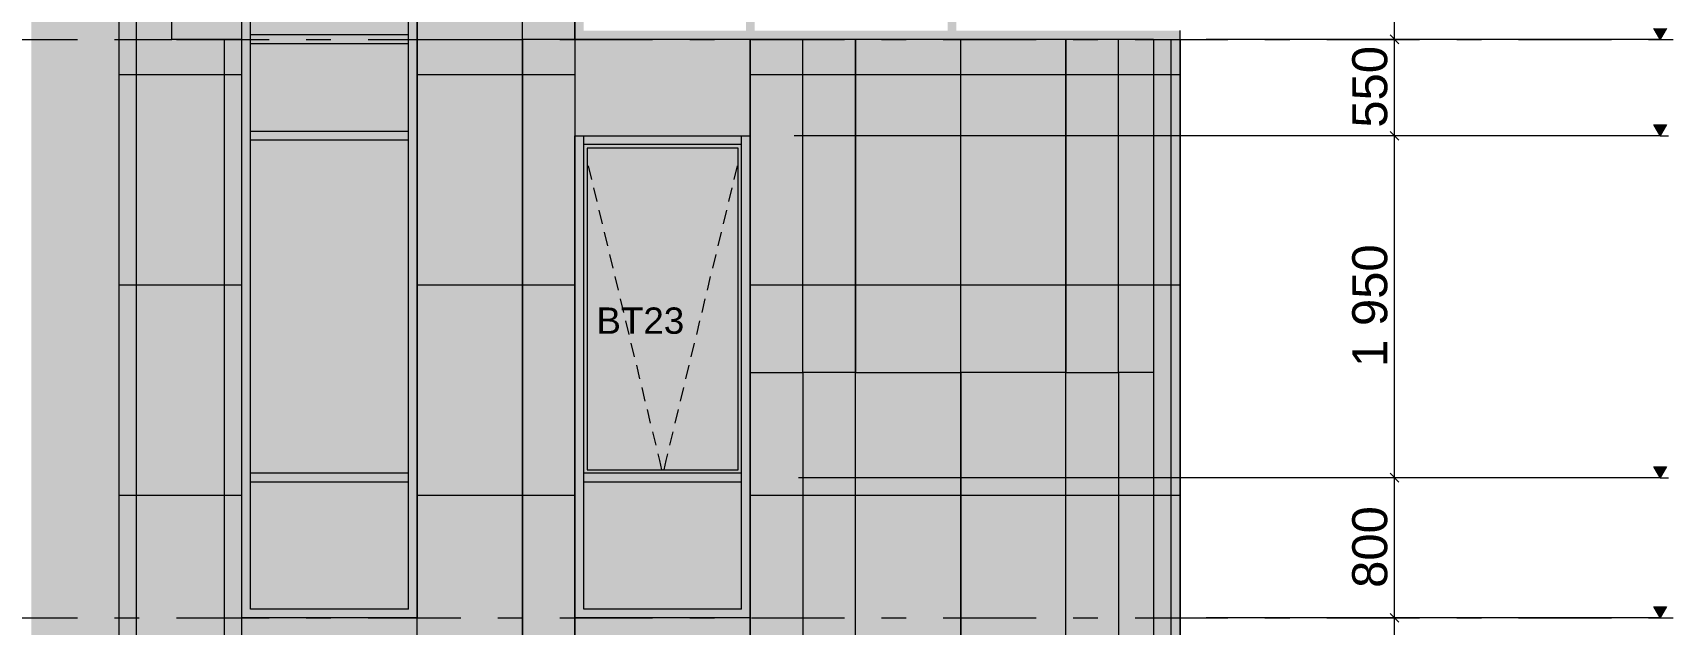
# Model space of a CAD drawing. Header units: millimetres. Extents: x 1499747 to 4230374, y -28481 to 441852.
# Drawn here: x 4068450 to 4077806, y 373993 to 377366 of the extents above; entities that cross this region are included whole.
import ezdxf

# ---------------------------------------------------------------- set-up
doc = ezdxf.new("R2010")
doc.units = ezdxf.units.MM
doc.header["$MEASUREMENT"] = 0
doc.layers.add('Чертеж и Рисунок', color=7, linetype='Continuous')
doc.styles.add('РЎР“Р•РќР•Р\xa0Р\x98Р\xa0_РЎРўР\x98Р›Р¬_2', font='')
doc.styles.get('РЎР“Р•РќР•Р\xa0Р\x98Р\xa0_РЎРўР\x98Р›Р¬_2').set_extended_font_data('GOST Common', italic=True)

msp = doc.modelspace()

# ---------------------------------------------------------------- hatches: boundary and pattern name
at = {"layer": 'Чертеж и Рисунок', "linetype": 'Continuous', "lineweight": 0, "true_color": 0xffffff}
for points in [[(4068441.89505, 399933.01142), (4068441.89505, 373528.37108), (4068941.89582, 373528.37108), (4068941.89582, 399933.01142)], [(4068941.89582, 380628.38193), (4068941.89582, 377328.37688), (4069241.89628, 377328.37688), (4069241.89628, 380628.38193)], [(4070642.09842, 380628.38193), (4070642.09842, 377328.37688), (4071242.09933, 377328.37688), (4071242.09933, 380628.38193)], [(4069541.89673, 377328.37688), (4069541.89673, 373528.37108), (4070642.09842, 373528.37108), (4070642.09842, 374028.37184), (4069642.19689, 374028.37184), (4069642.19689, 377328.37688)], [(4071242.09933, 377328.37688), (4071242.09933, 373528.37108), (4071542.09979, 373528.37108), (4071542.09979, 377328.37688)], [(4071542.09979, 377328.37688), (4071542.09979, 376778.37604), (4072542.10132, 376778.37604), (4072542.10132, 377328.37688)], [(4072542.10132, 377328.37688), (4072542.10132, 375428.37398), (4072842.10178, 375428.37398), (4072842.10178, 377328.37688)], [(4073142.10224, 377328.37688), (4073142.10224, 375428.37398), (4073742.10315, 375428.37398), (4073742.10315, 377328.37688)], [(4074342.10407, 377328.37688), (4074342.10407, 375428.37398), (4074642.10453, 375428.37398), (4074642.10453, 377328.37688)], [(4072842.10178, 375428.37398), (4072842.10178, 373528.37108), (4073142.10224, 373528.37108), (4073142.10224, 375428.37398)], [(4073742.10315, 375428.37398), (4073742.10315, 373528.37108), (4074342.10407, 373528.37108), (4074342.10407, 375428.37398)], [(4074642.10453, 373528.37108), (4074842.00483, 373528.37108), (4074842.00483, 375428.37398), (4074642.10453, 375428.37398)]]:
    msp.add_hatch(color=7, dxfattribs=at).paths.add_polyline_path(points)
at = {"layer": 'Чертеж и Рисунок', "linetype": 'Continuous', "lineweight": 0, "true_color": 0x868d8e}
for points in [[(4069642.09689, 380628.38193), (4069241.89628, 380628.38193), (4069241.89628, 377328.37688), (4069642.09689, 377328.37688)], [(4071242.09933, 380628.38193), (4071242.09933, 377328.37688), (4071542.09979, 377328.37688), (4071542.09979, 380628.38193)], [(4068941.89582, 377328.37688), (4068941.89582, 373528.37108), (4069541.89673, 373528.37108), (4069541.89673, 377328.37688)], [(4070642.09842, 377328.37688), (4070642.09842, 373528.37108), (4071242.09933, 373528.37108), (4071242.09933, 377328.37688)], [(4072842.10178, 377328.37688), (4072842.10178, 375428.37398), (4073142.10224, 375428.37398), (4073142.10224, 377328.37688)], [(4074342.10407, 377328.37688), (4073742.10315, 377328.37688), (4073742.10315, 375428.37398), (4074342.10407, 375428.37398)], [(4074642.10453, 377328.37688), (4074642.10453, 375428.37398), (4074842.00483, 375428.37398), (4074842.00483, 377328.37688)], [(4074842.00483, 373528.37108), (4074992.00506, 373528.37108), (4074992.00506, 377328.37688), (4074842.00483, 377328.37688)], [(4072542.10132, 375428.37398), (4072542.10132, 373528.37108), (4072842.10178, 373528.37108), (4072842.10178, 375428.37398)], [(4073742.10315, 375428.37398), (4073142.10224, 375428.37398), (4073142.10224, 373528.37108), (4073742.10315, 373528.37108)], [(4074342.10407, 375428.37398), (4074342.10407, 373528.37108), (4074642.10453, 373528.37108), (4074642.10453, 375428.37398)], [(4071542.09979, 374028.37184), (4071542.09979, 373528.37108), (4072542.10132, 373528.37108), (4072542.10132, 374028.37184)]]:
    msp.add_hatch(color=252, dxfattribs=at).paths.add_polyline_path(points)
at = {"layer": 'Чертеж и Рисунок', "linetype": 'Continuous', "lineweight": 0, "true_color": 0x2e2e2e}
for points in [[(4069642.09689, 377328.37688), (4069692.09696, 377328.37688), (4069692.09696, 378128.37811), (4069642.09689, 378128.37811)], [(4070642.09842, 377328.37688), (4070642.09842, 378128.37811), (4070592.09834, 378128.37811), (4070592.09834, 377328.37688)], [(4071542.09979, 377328.37688), (4071592.09987, 377378.37696), (4071592.09987, 378128.37811), (4071542.09979, 378128.37811)], [(4072517.10128, 378128.37811), (4072517.10128, 377378.37696), (4072542.10132, 377328.37688), (4072567.10136, 377378.37696), (4072567.10136, 378128.37811)], [(4073692.00308, 377328.37688), (4073717.00311, 377378.37696), (4073717.00311, 378128.37811), (4073667.00304, 378128.37811), (4073667.00304, 377378.37696)], [(4069692.09696, 377328.37688), (4069642.19689, 377328.37688), (4069642.19689, 376778.37604), (4069692.09696, 376778.37604)], [(4069692.09696, 377353.37692), (4069692.09696, 377303.37685), (4070592.09834, 377303.37685), (4070592.09834, 377353.37692)], [(4070642.09842, 376778.37604), (4070642.09842, 377328.37688), (4070592.09834, 377328.37688), (4070592.09834, 376778.37604)], [(4072542.10132, 377328.37688), (4072517.10128, 377378.37696), (4071592.09987, 377378.37696), (4071542.09979, 377328.37688)], [(4072542.10132, 377328.37688), (4073692.00308, 377328.37688), (4073667.00304, 377378.37696), (4072567.10136, 377378.37696)], [(4073717.00311, 377378.37696), (4073692.00308, 377328.37688), (4074842.00483, 377328.37688), (4074992.00506, 377328.37688), (4074992.00506, 377378.37696)], [(4069692.09696, 376778.37604), (4069642.19689, 376778.37604), (4069642.19689, 376328.37536), (4069692.09696, 376328.37536)], [(4069692.09696, 376803.37608), (4069692.09696, 376753.37601), (4070592.09834, 376753.37601), (4070592.09834, 376803.37608)], [(4070642.09842, 376328.37536), (4070642.09842, 376778.37604), (4070592.09834, 376778.37604), (4070592.09834, 376328.37536)], [(4071542.09979, 376328.37536), (4071592.09987, 376328.37536), (4071592.09987, 376778.37604), (4071542.09979, 376778.37604)], [(4071592.09987, 376778.37604), (4071592.09987, 376728.37597), (4072492.10124, 376728.37597), (4072492.10124, 376778.37604)], [(4072542.10132, 376328.37536), (4072542.10132, 376778.37604), (4072492.10124, 376778.37604), (4072492.10124, 376328.37536)], [(4069692.09696, 376328.37536), (4069642.19689, 376328.37536), (4069642.19689, 374828.37307), (4069692.09696, 374828.37307)], [(4070642.09842, 374828.37307), (4070642.09842, 376328.37536), (4070592.09834, 376328.37536), (4070592.09834, 374828.37307)], [(4071542.09979, 374828.37307), (4071592.09987, 374828.37307), (4071592.09987, 376328.37536), (4071542.09979, 376328.37536)], [(4072542.10132, 374828.37307), (4072542.10132, 376328.37536), (4072492.10124, 376328.37536), (4072492.10124, 374828.37307)], [(4069692.09696, 374828.37307), (4069642.19689, 374828.37307), (4069642.19689, 374028.57184), (4069692.09696, 374078.37192)], [(4069692.09696, 374853.3731), (4069692.09696, 374803.37303), (4070592.09834, 374803.37303), (4070592.09834, 374853.3731)], [(4070642.09842, 374828.37307), (4070592.09834, 374828.37307), (4070592.09834, 374078.37192), (4070642.09842, 374028.37184)], [(4071542.09979, 374828.37307), (4071542.09979, 374028.37184), (4071592.09987, 374078.37192), (4071592.09987, 374828.37307)], [(4071592.09987, 374853.3731), (4071592.09987, 374803.37303), (4072492.10124, 374803.37303), (4072492.10124, 374853.3731)], [(4072542.10132, 374828.37307), (4072492.10124, 374828.37307), (4072492.10124, 374078.37192), (4072542.10132, 374028.37184)], [(4069692.09696, 374078.37192), (4069642.19689, 374028.57184), (4069642.19689, 374028.37184), (4070642.09842, 374028.37184), (4070592.09834, 374078.37192)], [(4071542.09979, 374028.37184), (4072542.10132, 374028.37184), (4072492.10124, 374078.37192), (4071592.09987, 374078.37192)]]:
    msp.add_hatch(color=250, dxfattribs=at).paths.add_polyline_path(points)
at = {"layer": 'Чертеж и Рисунок', "linetype": 'Continuous', "lineweight": 0, "true_color": 0x84adf9}
for points in [[(4069692.09696, 378103.37807), (4069692.09696, 377353.37692), (4070592.09834, 377353.37692), (4070592.09834, 378103.37807)], [(4070592.09834, 377303.37685), (4069692.09696, 377303.37685), (4069692.09696, 376803.37608), (4070592.09834, 376803.37608)], [(4069692.09696, 374853.3731), (4070592.09834, 374853.3731), (4070592.09834, 376328.37536), (4070592.09834, 376753.37601), (4069692.09696, 376753.37601)], [(4071612.0999, 374873.37313), (4072472.10121, 374873.37313), (4072472.10121, 376708.37594), (4071612.0999, 376708.37594)], [(4069692.09696, 374803.37303), (4069692.09696, 374078.37192), (4070592.09834, 374078.37192), (4070592.09834, 374803.37303)], [(4071592.09987, 374803.37303), (4071592.09987, 374078.37192), (4072492.10124, 374078.37192), (4072492.10124, 374803.37303)]]:
    msp.add_hatch(color=161, dxfattribs=at).paths.add_polyline_path(points)
at = {"layer": 'Чертеж и Рисунок', "linetype": 'Continuous', "lineweight": 0, "true_color": 0x000000}
for points in [[(4077731.30925, 377328.37688), (4077767.5093, 377390.87698), (4077695.00919, 377390.87698)], [(4077731.30925, 376778.37604), (4077767.5093, 376840.87614), (4077695.00919, 376840.87614)], [(4077731.30925, 374828.37307), (4077767.5093, 374890.87316), (4077695.00919, 374890.87316)], [(4077731.30925, 374028.37184), (4077767.5093, 374090.87194), (4077695.00919, 374090.87194)]]:
    msp.add_hatch(color=18, dxfattribs=at).paths.add_polyline_path(points)
at = {"layer": 'Чертеж и Рисунок', "linetype": 'Continuous', "lineweight": 0, "true_color": 0xf7fdff}
for points in [[(4071592.09987, 374853.3731), (4071612.0999, 374873.37313), (4071612.0999, 376708.37594), (4071592.09987, 376728.37597)], [(4072492.10124, 376728.37597), (4071592.09987, 376728.37597), (4071612.0999, 376708.37594), (4072472.10121, 376708.37594)], [(4072492.10124, 374853.3731), (4072492.10124, 376728.37597), (4072472.10121, 376708.37594), (4072472.10121, 374873.37313)], [(4072492.10124, 374853.3731), (4072472.10121, 374873.37313), (4071612.0999, 374873.37313), (4071592.09987, 374853.3731)]]:
    msp.add_hatch(color=7, dxfattribs=at).paths.add_polyline_path(points)

# ---------------------------------------------------------------- linework, layer by layer
at = {"layer": 'Чертеж и Рисунок', "color": 253, "linetype": 'Continuous', "lineweight": 5, "true_color": 0xaaaaaa}
for points in [[(4069042.19597, 373528.37108), (4069042.19597, 404178.45791)], [(4069642.19689, 373528.37108), (4069642.19689, 404178.45791)], [(4070642.19842, 373528.37108), (4070642.19842, 404178.45791)], [(4071242.19933, 373528.37108), (4071242.19933, 404178.45791)], [(4071542.29979, 373528.37108), (4071542.29979, 404178.45791)], [(4072542.10132, 373528.37108), (4072542.10132, 377328.37688)], [(4073142.10224, 373528.37108), (4073142.10224, 377328.37688)], [(4073742.10315, 373578.37116), (4073742.10315, 377328.37688)], [(4074342.10407, 373528.37108), (4074342.10407, 377328.37688)], [(4074942.10499, 373528.37108), (4074942.10499, 377328.37688)], [(4068941.89582, 377128.37658), (4069642.19689, 377128.37658)], [(4070642.09842, 377128.37658), (4071542.09979, 377128.37658)], [(4072542.10132, 377128.37658), (4074992.00506, 377128.37658)], [(4068941.89582, 375928.37475), (4069642.19689, 375928.37475)], [(4070642.09842, 375928.37475), (4071542.09979, 375928.37475)], [(4072542.10132, 375928.37475), (4074992.00506, 375928.37475)], [(4068941.89582, 374728.37291), (4069642.19689, 374728.37291)], [(4070642.09842, 374728.37291), (4071542.09979, 374728.37291)], [(4072542.10132, 374728.37291), (4074992.00506, 374728.37291)]]:
    msp.add_lwpolyline(points, dxfattribs=at)
at = {"layer": 'Чертеж и Рисунок', "color": 7, "linetype": 'Continuous', "lineweight": 5}
for points in [[(4068941.89582, 373528.37108), (4068941.89582, 399933.01142)], [(4069241.89628, 377328.37688), (4069241.89628, 380628.38193)], [(4070642.09842, 380628.38193), (4070642.09842, 377328.37688)], [(4071242.09933, 377328.37688), (4071242.09933, 380628.38193)], [(4069692.09696, 377353.37692), (4069692.09696, 378103.37807)], [(4070592.09834, 377353.37692), (4070592.09834, 378103.37807)], [(4071542.09979, 377328.37688), (4071542.09979, 378128.37811)], [(4076216.90693, 377328.37688), (4076216.90693, 378128.37811)], [(4068941.89582, 377328.37688), (4069241.89628, 377328.37688)], [(4069541.89673, 377328.37688), (4069541.89673, 373528.37108)], [(4069642.09689, 377328.37688), (4069541.89673, 377328.37688)], [(4069642.19689, 377328.37688), (4069642.09689, 377328.37688)], [(4069642.19689, 374028.37184), (4069642.19689, 377328.37688)], [(4070592.09834, 377353.37692), (4069692.09696, 377353.37692)], [(4069692.09696, 377328.37688), (4069692.09696, 377353.37692)], [(4069692.09696, 377303.37685), (4069692.09696, 377328.37688)], [(4070592.09834, 377328.37688), (4070592.09834, 377353.37692)], [(4070592.09834, 377303.37685), (4070592.09834, 377328.37688)], [(4070642.09842, 377328.37688), (4071242.09933, 377328.37688)], [(4071242.09933, 377328.37688), (4071242.09933, 373528.37108)], [(4071542.09979, 377328.37688), (4071242.09933, 377328.37688)], [(4072542.10132, 377328.37688), (4071542.09979, 377328.37688)], [(4071542.09979, 377328.37688), (4071542.09979, 376778.37604)], [(4073692.00308, 377328.37688), (4072542.10132, 377328.37688)], [(4072542.10132, 377328.37688), (4072542.10132, 376778.37604)], [(4072842.10178, 375428.37398), (4072842.10178, 377328.37688)], [(4073142.10224, 377328.37688), (4073142.10224, 375428.37398)], [(4074842.00483, 377328.37688), (4073692.00308, 377328.37688)], [(4073742.10315, 375428.37398), (4073742.10315, 377328.37688)], [(4074342.10407, 377328.37688), (4074342.10407, 375428.37398)], [(4074642.10453, 375428.37398), (4074642.10453, 377328.37688)], [(4074842.00483, 377328.37688), (4074842.00483, 373528.37108)], [(4074842.00483, 377328.37688), (4074992.00506, 377328.37688)], [(4074992.00506, 377378.37696), (4074992.00506, 377328.37688)], [(4074992.00506, 377328.37688), (4074992.00506, 373528.37108)], [(4077731.30925, 377328.37688), (4075142.00529, 377328.37688)], [(4076263.807, 377328.37688), (4075142.00529, 377328.37688)], [(4076191.90689, 377353.37692), (4076241.90697, 377303.37685)], [(4076216.90693, 376778.37604), (4076216.90693, 377328.37688)], [(4077731.30925, 377328.37688), (4077695.00919, 377390.87698)], [(4077767.5093, 377390.87698), (4077731.30925, 377328.37688)], [(4077731.30925, 377328.37688), (4077778.10932, 377328.37688)], [(4070592.09834, 377303.37685), (4069692.09696, 377303.37685)], [(4069692.09696, 376803.37608), (4069692.09696, 377303.37685)], [(4070592.09834, 376803.37608), (4070592.09834, 377303.37685)], [(4069692.09696, 376778.37604), (4069692.09696, 376803.37608)], [(4070592.09834, 376803.37608), (4069692.09696, 376803.37608)], [(4069692.09696, 376753.37601), (4069692.09696, 376778.37604)], [(4070592.09834, 376778.37604), (4070592.09834, 376803.37608)], [(4070592.09834, 376753.37601), (4070592.09834, 376778.37604)], [(4071542.09979, 373528.37108), (4071542.09979, 376778.37604)], [(4071542.09979, 376778.37604), (4072542.10132, 376778.37604)], [(4071592.09987, 376728.37597), (4071592.09987, 376778.37604)], [(4072492.10124, 376728.37597), (4072492.10124, 376778.37604)], [(4072542.10132, 376778.37604), (4072542.10132, 375428.37398)], [(4077731.30925, 376778.37604), (4072792.1017, 376778.37604)], [(4076263.807, 376778.37604), (4072842.10178, 376778.37604)], [(4076191.90689, 376803.37608), (4076241.90697, 376753.37601)], [(4076216.90693, 374828.37307), (4076216.90693, 376778.37604)], [(4077731.30925, 376778.37604), (4077695.00919, 376840.87614)], [(4077695.00919, 376840.87614), (4077767.5093, 376840.87614)], [(4077767.5093, 376840.87614), (4077731.30925, 376778.37604)], [(4077731.30925, 376778.37604), (4077778.10932, 376778.37604)], [(4070592.09834, 376753.37601), (4069692.09696, 376753.37601)], [(4069692.09696, 376328.37536), (4069692.09696, 376753.37601)], [(4070592.09834, 376328.37536), (4070592.09834, 376753.37601)], [(4072492.10124, 376728.37597), (4071592.09987, 376728.37597)], [(4071592.09987, 376328.37536), (4071592.09987, 376728.37597)], [(4071612.0999, 376708.37594), (4071612.0999, 374873.37313)], [(4072472.10121, 376708.37594), (4071612.0999, 376708.37594)], [(4072472.10121, 374873.37313), (4072472.10121, 376708.37594)], [(4072492.10124, 376328.37536), (4072492.10124, 376728.37597)], [(4069692.09696, 374853.3731), (4069692.09696, 376328.37536)], [(4070592.09834, 374853.3731), (4070592.09834, 376328.37536)], [(4071592.09987, 374853.3731), (4071592.09987, 376328.37536)], [(4072492.10124, 374853.3731), (4072492.10124, 376328.37536)], [(4072542.10132, 375428.37398), (4072842.10178, 375428.37398)], [(4072842.10178, 375428.37398), (4072842.10178, 373528.37108)], [(4073142.10224, 375428.37398), (4072842.10178, 375428.37398)], [(4073142.10224, 375428.37398), (4073742.10315, 375428.37398)], [(4073142.10224, 373528.37108), (4073142.10224, 375428.37398)], [(4073742.10315, 375428.37398), (4073742.10315, 373528.37108)], [(4074342.10407, 375428.37398), (4073742.10315, 375428.37398)], [(4074342.10407, 373528.37108), (4074342.10407, 375428.37398)], [(4074342.10407, 375428.37398), (4074642.10453, 375428.37398)], [(4074642.10453, 375428.37398), (4074642.10453, 373528.37108)], [(4074842.00483, 375428.37398), (4074642.10453, 375428.37398)], [(4069692.09696, 374828.37307), (4069692.09696, 374853.3731)], [(4070592.09834, 374853.3731), (4069692.09696, 374853.3731)], [(4069692.09696, 374803.37303), (4069692.09696, 374828.37307)], [(4069692.09696, 374078.37192), (4069692.09696, 374803.37303)], [(4070592.09834, 374803.37303), (4069692.09696, 374803.37303)], [(4070592.09834, 374828.37307), (4070592.09834, 374853.3731)], [(4070592.09834, 374803.37303), (4070592.09834, 374828.37307)], [(4070592.09834, 374078.37192), (4070592.09834, 374803.37303)], [(4071592.09987, 374828.37307), (4071592.09987, 374853.3731)], [(4072492.10124, 374853.3731), (4071592.09987, 374853.3731)], [(4071592.09987, 374803.37303), (4071592.09987, 374828.37307)], [(4071592.09987, 374078.37192), (4071592.09987, 374803.37303)], [(4072492.10124, 374803.37303), (4071592.09987, 374803.37303)], [(4071612.0999, 374873.37313), (4072472.10121, 374873.37313)], [(4072492.10124, 374828.37307), (4072492.10124, 374853.3731)], [(4072492.10124, 374803.37303), (4072492.10124, 374828.37307)], [(4072492.10124, 374078.37192), (4072492.10124, 374803.37303)], [(4076263.807, 374828.37307), (4072817.10174, 374828.37307)], [(4077731.30925, 374828.37307), (4072842.10178, 374828.37307)], [(4076191.90689, 374853.3731), (4076241.90697, 374803.37303)], [(4076216.90693, 374028.37184), (4076216.90693, 374828.37307)], [(4077731.30925, 374828.37307), (4077695.00919, 374890.87316)], [(4077695.00919, 374890.87316), (4077767.5093, 374890.87316)], [(4077767.5093, 374890.87316), (4077731.30925, 374828.37307)], [(4077731.30925, 374828.37307), (4077778.10932, 374828.37307)], [(4070592.09834, 374078.37192), (4069692.09696, 374078.37192)], [(4072492.10124, 374078.37192), (4071592.09987, 374078.37192)], [(4076191.90689, 374053.37188), (4076241.90697, 374003.3718)], [(4077731.30925, 374028.37184), (4077695.00919, 374090.87194)], [(4077695.00919, 374090.87194), (4077767.5093, 374090.87194)], [(4077767.5093, 374090.87194), (4077731.30925, 374028.37184)], [(4070642.09842, 374028.37184), (4069642.19689, 374028.37184)], [(4070642.09842, 373528.37108), (4070642.09842, 374028.37184)], [(4077731.30925, 374028.37184), (4075142.00529, 374028.37184)], [(4076263.807, 374028.37184), (4075142.00529, 374028.37184)], [(4076216.90693, 373028.37032), (4076216.90693, 374028.37184)], [(4077731.30925, 374028.37184), (4077778.10932, 374028.37184)]]:
    msp.add_lwpolyline(points, dxfattribs=at)
at = {"layer": 'Чертеж и Рисунок', "color": 8, "linetype": 'Continuous', "lineweight": 15}
for points in [[(4069642.09689, 377328.37688), (4069642.09689, 380628.38193)], [(4069541.89673, 377328.37688), (4069241.89628, 377328.37688)], [(4070642.09842, 377328.37688), (4070642.09842, 374028.37184)], [(4072542.10132, 375428.37398), (4072542.10132, 374028.37184)], [(4072542.10132, 374028.37184), (4071542.09979, 374028.37184)], [(4072542.10132, 374028.37184), (4072542.10132, 373528.37108)]]:
    msp.add_lwpolyline(points, dxfattribs=at)
at = {"layer": 'Чертеж и Рисунок', "color": 1, "linetype": 'Continuous', "lineweight": 0}
for points in [[(4068174.99465, 377328.37688), (4068704.19546, 377328.37688)], [(4068915.79578, 377328.37688), (4069056.89599, 377328.37688)], [(4069268.59632, 377328.37688), (4069797.79713, 377328.37688)], [(4070009.39745, 377328.37688), (4070150.49766, 377328.37688)], [(4070362.19799, 377328.37688), (4070891.3988, 377328.37688)], [(4071102.99912, 377328.37688), (4071244.19934, 377328.37688)], [(4071455.79966, 377328.37688), (4071985.00047, 377328.37688)], [(4072196.70079, 377328.37688), (4072337.80101, 377328.37688)], [(4072549.40133, 377328.37688), (4073078.60214, 377328.37688)], [(4073290.30246, 377328.37688), (4073431.40268, 377328.37688)], [(4073643.003, 377328.37688), (4074172.20381, 377328.37688)], [(4074383.90413, 377328.37688), (4074525.00435, 377328.37688)], [(4074736.70467, 377328.37688), (4075265.80548, 377328.37688)], [(4075477.5058, 377328.37688), (4075618.60602, 377328.37688)], [(4075830.30634, 377328.37688), (4076359.40715, 377328.37688)], [(4076571.10747, 377328.37688), (4076712.20769, 377328.37688)], [(4076923.90801, 377328.37688), (4077453.00882, 377328.37688)], [(4077664.70914, 377328.37688), (4077805.80936, 377328.37688)], [(4068174.99465, 374028.37184), (4068704.19546, 374028.37184)], [(4068915.79578, 374028.37184), (4069056.89599, 374028.37184)], [(4069268.59632, 374028.37184), (4069797.79713, 374028.37184)], [(4070009.39745, 374028.37184), (4070150.49766, 374028.37184)], [(4070362.19799, 374028.37184), (4070891.3988, 374028.37184)], [(4071102.99912, 374028.37184), (4071244.19934, 374028.37184)], [(4071455.79966, 374028.37184), (4071985.00047, 374028.37184)], [(4072196.70079, 374028.37184), (4072337.80101, 374028.37184)], [(4072549.40133, 374028.37184), (4073078.60214, 374028.37184)], [(4073290.30246, 374028.37184), (4073431.40268, 374028.37184)], [(4073643.003, 374028.37184), (4074172.20381, 374028.37184)], [(4074383.90413, 374028.37184), (4074525.00435, 374028.37184)], [(4074736.70467, 374028.37184), (4075265.80548, 374028.37184)], [(4075477.5058, 374028.37184), (4075618.60602, 374028.37184)], [(4075830.30634, 374028.37184), (4076359.40715, 374028.37184)], [(4076571.10747, 374028.37184), (4076712.20769, 374028.37184)], [(4076923.90801, 374028.37184), (4077453.00882, 374028.37184)], [(4077664.70914, 374028.37184), (4077805.80936, 374028.37184)]]:
    msp.add_lwpolyline(points, dxfattribs=at)
at = {"layer": 'Чертеж и Рисунок', "color": 254, "linetype": 'Continuous', "lineweight": 5, "true_color": 0xcccccc}
msp.add_lwpolyline([(4074993.00506, 377328.37688), (4074993.00506, 373528.37108)], dxfattribs=at)
at = {"layer": 'Чертеж и Рисунок', "color": 23, "linetype": 'Continuous', "lineweight": 5, "true_color": 0xbf8080}
for points in [[(4071617.59991, 376607.07578), (4071636.39993, 376529.27566)], [(4072466.6012, 376607.07578), (4072447.80117, 376529.27566)], [(4071648.09995, 376480.67559), (4071666.89998, 376402.87547)], [(4072436.10116, 376480.67559), (4072417.30113, 376402.87547)], [(4071678.6, 376354.2754), (4071697.40003, 376276.57528)], [(4072405.60111, 376354.2754), (4072386.80108, 376276.57528)], [(4071709.10005, 376227.9752), (4071727.90007, 376150.17508)], [(4072375.10106, 376227.9752), (4072356.30103, 376150.17508)], [(4071739.60009, 376101.57501), (4071758.40012, 376023.77489)], [(4072344.60102, 376101.57501), (4072325.80099, 376023.77489)], [(4071770.10014, 375975.17482), (4071788.90017, 375897.4747)], [(4072314.10097, 375975.17482), (4072295.30094, 375897.4747)], [(4071800.60019, 375848.77462), (4071819.40021, 375771.07451)], [(4072283.60092, 375848.77462), (4072264.80089, 375771.07451)], [(4071831.10023, 375722.47443), (4071849.90026, 375644.67431)], [(4072253.10088, 375722.47443), (4072234.30085, 375644.67431)], [(4071861.60028, 375596.07424), (4071880.40031, 375518.27412)], [(4072222.60083, 375596.07424), (4072203.8008, 375518.27412)], [(4071892.10033, 375469.67404), (4071910.90035, 375391.97393)], [(4072192.10078, 375469.67404), (4072173.30076, 375391.97393)], [(4071922.60037, 375343.37385), (4071941.4004, 375265.57373)], [(4072161.50074, 375343.37385), (4072142.80071, 375265.57373)], [(4071953.10042, 375216.97366), (4071971.90045, 375139.17354)], [(4072131.00069, 375216.97366), (4072112.30066, 375139.17354)], [(4071983.60047, 375090.57347), (4072002.40049, 375012.87335)], [(4072100.50064, 375090.57347), (4072081.80062, 375012.87335)], [(4072014.10051, 374964.27327), (4072023.30053, 374926.17321)], [(4072023.30053, 374926.17321), (4072036.00055, 374873.37313)], [(4072060.90058, 374926.17321), (4072048.10056, 374873.37313)], [(4072070.0006, 374964.27327), (4072060.90058, 374926.17321)]]:
    msp.add_lwpolyline(points, dxfattribs=at)

# ---------------------------------------------------------------- texts
at = {"layer": 'Чертеж и Рисунок', "color": 7, "linetype": 'Continuous', "lineweight": 15, "char_height": 200.0004799, "attachment_point": 7, "rotation": 90, "style": 'РЎР“Р•РќР•Р\xa0Р\x98Р\xa0_РЎРўР\x98Р›Р¬_2'}
for s, insert in [('\\A1;{\\pql;\\fArial|b0|i0|c204|p0;\\W1.000000;550}', (4076177.74805, 376824.72365)), ('\\A1;{\\pql;\\fArial|b0|i0|c204|p0;\\W1.000000;1 950}', (4076177.74805, 375460.17417)), ('\\A1;{\\pql;\\fArial|b0|i0|c204|p0;\\W1.000000;800}', (4076177.74805, 374199.69684))]:
    msp.add_mtext(s, dxfattribs=dict(at, insert=insert))
at = {"layer": 'Чертеж и Рисунок', "color": 1, "linetype": 'Continuous', "lineweight": 0, "insert": (4071664.48256, 375647.00939), "char_height": 150.0002956, "attachment_point": 7, "style": 'РЎР“Р•РќР•Р\xa0Р\x98Р\xa0_РЎРўР\x98Р›Р¬_2'}
msp.add_mtext('\\A1;{\\pql;\\fArial|b0|i0|c204|p0;\\W1.000000;ВТ23}', dxfattribs=at)

doc.saveas('drawing.dxf')
